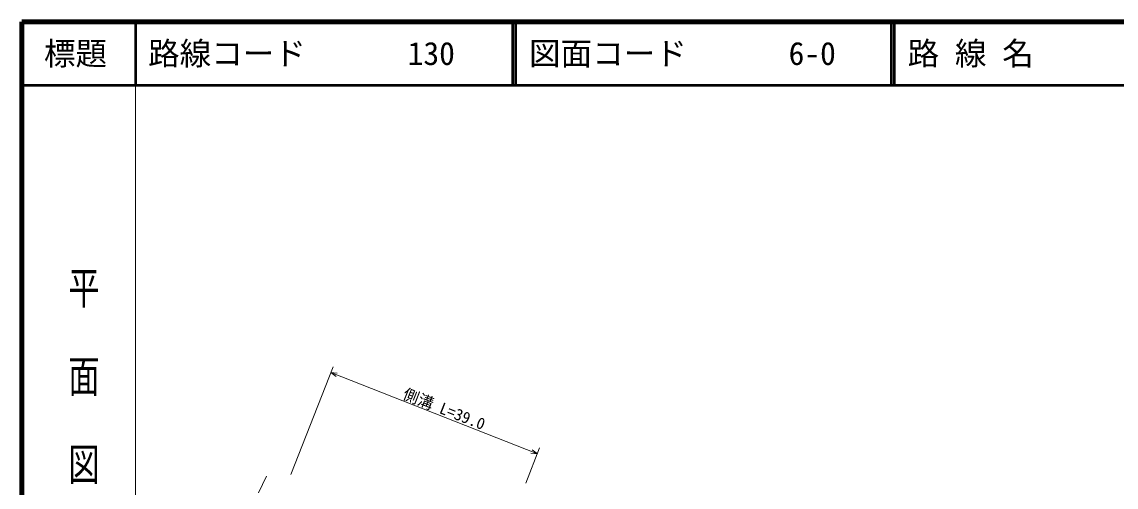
# Model space of a CAD drawing. Units: millimetres, scale not verified. Extents: x 40000 to 680000, y 20000 to 380000.
# Drawn here: x 40000 to 213422, y 306297 to 380000 of the extents above; entities that cross this region are included whole.
import ezdxf
from ezdxf.enums import TextEntityAlignment as Align

# ---------------------------------------------------------------- set-up
doc = ezdxf.new("R2010")
doc.units = ezdxf.units.MM
doc.header["$LTSCALE"] = 1000
doc.linetypes.add('CHAIN', pattern=[18.5, 12, -1.5, 3.5, -1.5])
for name, color, linetype, lineweight in [('M-BMK', 2, 'CHAIN', 13), ('M-STR-HTXT', 7, 'Continuous', 13), ('M-TTL', 2, 'Continuous', 140), ('M-TTL-BAND', 7, 'Continuous', 13), ('M-TTL-LINE', 7, 'Continuous', 50)]:
    doc.layers.add(name, color=color, linetype=linetype, lineweight=lineweight)
doc.layers.add('M-TTL-TXT', color=7, linetype='Continuous')
doc.styles.add('@ＭＳ ゴシック', font='')
doc.styles.add('ＭＳ ゴシック', font='')
doc.styles.get('@ＭＳ ゴシック').set_extended_font_data('@MS Gothic')
doc.styles.get('ＭＳ ゴシック').set_extended_font_data('MS Gothic')

msp = doc.modelspace()

# ---------------------------------------------------------------- linework, layer by layer
at = {"layer": 'M-BMK'}
msp.add_line((71698, 293221), (78753, 308026), dxfattribs=at)
at = {"layer": 'M-STR-HTXT'}
for p, q in [((82606, 308270), (89327, 325378)), ((89789, 323821), (88961, 324447)), ((88961, 324447), (89994, 324342)), ((88961, 324447), (121694, 311588)), ((122060, 312519), (119855, 306906)), ((120866, 312214), (121694, 311588)), ((121694, 311588), (120661, 311693))]:
    msp.add_line(p, q, dxfattribs=at)
at = {"layer": 'M-TTL'}
for p, q in [((40000, 380000), (40000, 20000)), ((680000, 380000), (40000, 380000))]:
    msp.add_line(p, q, dxfattribs=at)
at = {"layer": 'M-TTL-BAND'}
msp.add_line((58000, 370000), (58000, 20000), dxfattribs=at)
at = {"layer": 'M-TTL-LINE'}
for p, q in [((58000, 380000), (58000, 370000)), ((117750, 380000), (117750, 370000)), ((118250, 380000), (118250, 370000)), ((177750, 380000), (177750, 370000)), ((178250, 380000), (178250, 370000)), ((40000, 370000), (680000, 370000))]:
    msp.add_line(p, q, dxfattribs=at)

# ---------------------------------------------------------------- texts
at = {"layer": 'M-STR-HTXT', "style": 'ＭＳ ゴシック'}
msp.add_text('側溝 L=39.0', height=1833, rotation=338.5, dxfattribs=at).set_placement((100001, 319839), align=Align.BOTTOM_LEFT)
at = {"layer": 'M-TTL-BAND', "style": '@ＭＳ ゴシック', "width": 1.4}
msp.add_text('平  面  図', height=3666, rotation=270, dxfattribs=at).set_placement((49777, 306475), align=Align.MIDDLE_RIGHT)
at = {"layer": 'M-TTL-TXT', "style": 'ＭＳ ゴシック'}
msp.add_text('標題', height=3666, dxfattribs=at).set_placement((48500, 375000), align=Align.MIDDLE_CENTER)
for s, p in [('路線コード', (60000, 375000)), ('130', (101142, 375000)), ('図面コード', (120380, 375000)), ('6-0', (161521, 375000)), ('路 線 名', (180380, 375000))]:
    msp.add_text(s, height=3666, dxfattribs=at).set_placement(p, align=Align.MIDDLE_LEFT)

doc.saveas('drawing.dxf')
